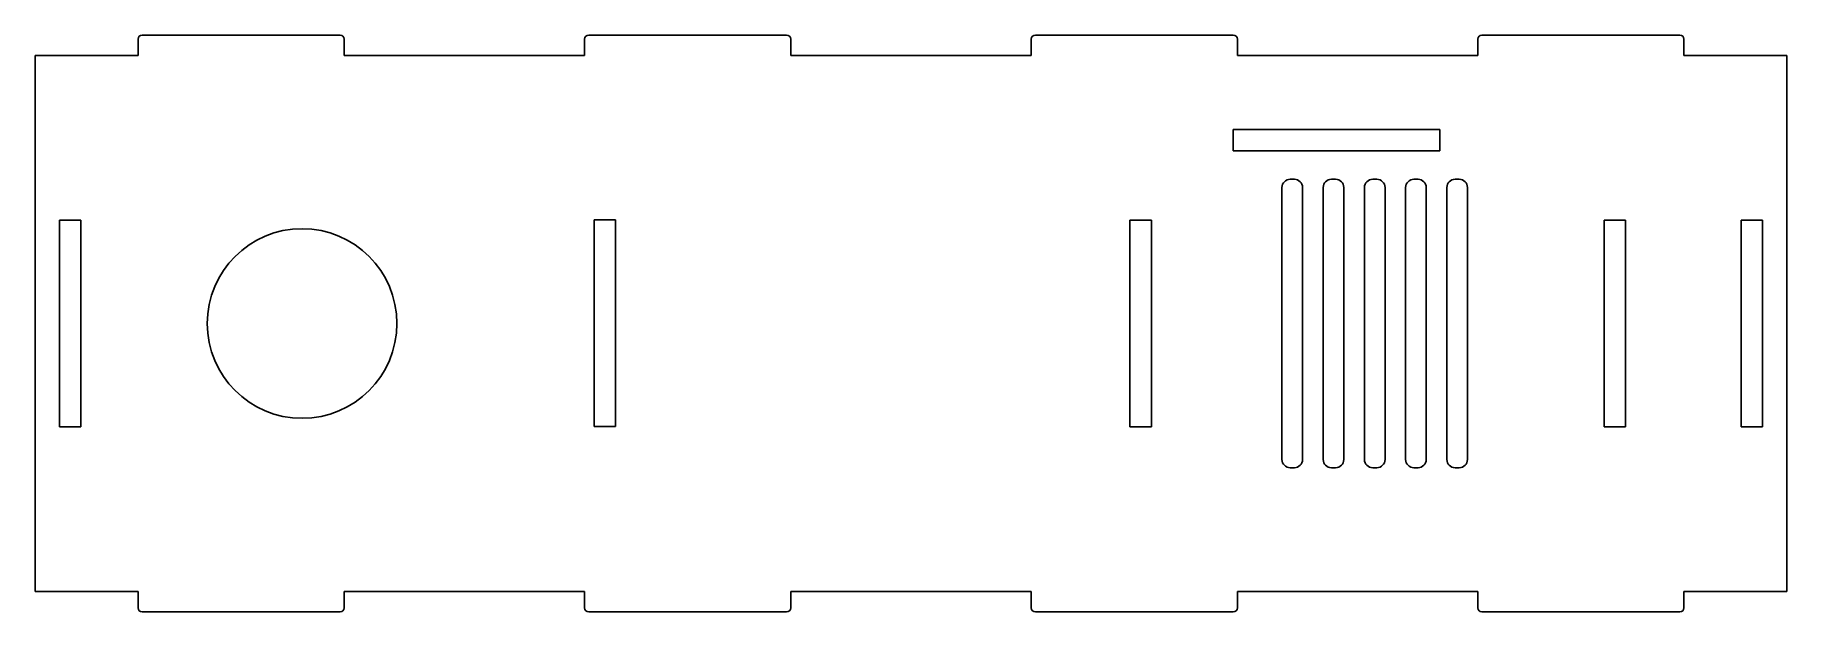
# Model space of a CAD drawing. Header units: millimetres. Extents: x 0 to 425, y -5 to 135.
import ezdxf

# ---------------------------------------------------------------- set-up
doc = ezdxf.new("R2010")
doc.units = ezdxf.units.MM

msp = doc.modelspace()

# ---------------------------------------------------------------- linework, layer by layer
at = {"color": 7, "linetype": 'Continuous', "lineweight": 25}
for p, q in [((25, 134), (25, 130)), ((75, 134), (75, 130)), ((133.33, 134), (133.33, 130)), ((183.33, 134), (183.33, 130)), ((241.67, 134), (241.67, 130)), ((291.67, 134), (291.67, 130)), ((350, 134), (350, 130)), ((400, 134), (400, 130)), ((0, 130), (0, 0)), ((25, 130), (0, 130)), ((133.33, 130), (75, 130)), ((241.67, 130), (183.33, 130)), ((350, 130), (291.67, 130)), ((425, 130), (400, 130)), ((425, 0), (425, 130)), ((340.82, 112.1), (290.62, 112.1)), ((290.62, 112.1), (290.62, 106.9)), ((340.82, 106.9), (340.82, 112.1)), ((290.62, 106.9), (340.82, 106.9)), ((302.5, 98), (302.5, 32)), ((305.5, 100), (304.5, 100)), ((307.5, 32), (307.5, 98)), ((312.5, 98), (312.5, 32)), ((315.5, 100), (314.5, 100)), ((317.5, 32), (317.5, 98)), ((322.5, 98), (322.5, 32)), ((325.5, 100), (324.5, 100)), ((327.5, 32), (327.5, 98)), ((332.5, 98), (332.5, 32)), ((335.5, 100), (334.5, 100)), ((337.5, 32), (337.5, 98)), ((342.5, 98), (342.5, 32)), ((345.5, 100), (344.5, 100)), ((347.5, 32), (347.5, 98)), ((5.9, 90.1), (5.9, 39.9)), ((11.1, 90.1), (5.9, 90.1)), ((11.1, 39.9), (11.1, 90.1)), ((135.62, 39.99), (135.62, 90.19)), ((135.62, 90.19), (140.82, 90.19)), ((140.82, 90.19), (140.82, 39.99)), ((265.62, 90.1), (265.62, 39.9)), ((270.82, 90.1), (265.62, 90.1)), ((270.82, 39.9), (270.82, 90.1)), ((380.62, 90.1), (380.62, 39.9)), ((385.82, 90.1), (380.62, 90.1)), ((385.82, 39.9), (385.82, 90.1)), ((413.9, 39.9), (413.9, 90.1)), ((413.9, 90.1), (419.1, 90.1)), ((419.1, 90.1), (419.1, 39.9)), ((5.9, 39.9), (11.1, 39.9)), ((140.82, 39.99), (135.62, 39.99)), ((265.62, 39.9), (270.82, 39.9)), ((380.62, 39.9), (385.82, 39.9)), ((419.1, 39.9), (413.9, 39.9)), ((304.5, 30), (305.5, 30)), ((314.5, 30), (315.5, 30)), ((324.5, 30), (325.5, 30)), ((334.5, 30), (335.5, 30)), ((344.5, 30), (345.5, 30)), ((0, 0), (25, 0)), ((25, -4), (25, 0)), ((75, -4), (75, 0)), ((75, 0), (133.33, 0)), ((133.33, -4), (133.33, 0)), ((183.33, -4), (183.33, 0)), ((183.33, 0), (241.67, 0)), ((241.67, -4), (241.67, 0)), ((291.67, -4), (291.67, 0)), ((291.67, 0), (350, 0)), ((350, -4), (350, 0)), ((400, -4), (400, 0)), ((400, 0), (425, 0))]:
    msp.add_line(p, q, dxfattribs=at)
msp.add_circle((64.78, 65), 23, dxfattribs=at)
for centre, radius, start, end in [((26, 134), 1, 90, 180), ((74, 134), 1, 0, 90), ((134.33, 134), 1, 90, 180), ((182.33, 134), 1, 0, 90), ((242.67, 134), 1, 90, 180), ((290.67, 134), 1, 0, 90), ((351, 134), 1, 90, 180), ((399, 134), 1, 0, 90), ((304.5, 98), 2, 90, 180), ((305.5, 98), 2, 0, 90), ((314.5, 98), 2, 90, 180), ((315.5, 98), 2, 0, 90), ((324.5, 98), 2, 90, 180), ((325.5, 98), 2, 0, 90), ((334.5, 98), 2, 90, 180), ((335.5, 98), 2, 0, 90), ((344.5, 98), 2, 90, 180), ((345.5, 98), 2, 0, 90), ((304.5, 32), 2, 180, 270), ((305.5, 32), 2, 270, 0), ((314.5, 32), 2, 180, 270), ((315.5, 32), 2, 270, 0), ((324.5, 32), 2, 180, 270), ((325.5, 32), 2, 270, 0), ((334.5, 32), 2, 180, 270), ((335.5, 32), 2, 270, 0), ((344.5, 32), 2, 180, 270), ((345.5, 32), 2, 270, 0), ((26, -4), 1, 180, 270), ((74, -4), 1, 270, 0), ((134.33, -4), 1, 180, 270), ((182.33, -4), 1, 270, 0), ((242.67, -4), 1, 180, 270), ((290.67, -4), 1, 270, 0), ((351, -4), 1, 180, 270), ((399, -4), 1, 270, 0)]:
    msp.add_arc(centre, radius, start, end, dxfattribs=at)
for points in [[(74, 135), (26, 135)], [(182.33, 135), (134.33, 135)], [(290.67, 135), (242.67, 135)], [(399, 135), (351, 135)], [(26, -5), (74, -5)], [(134.33, -5), (182.33, -5)], [(242.67, -5), (290.67, -5)], [(351, -5), (399, -5)]]:
    msp.add_open_spline(points, degree=1, dxfattribs=at)

doc.saveas('drawing.dxf')
